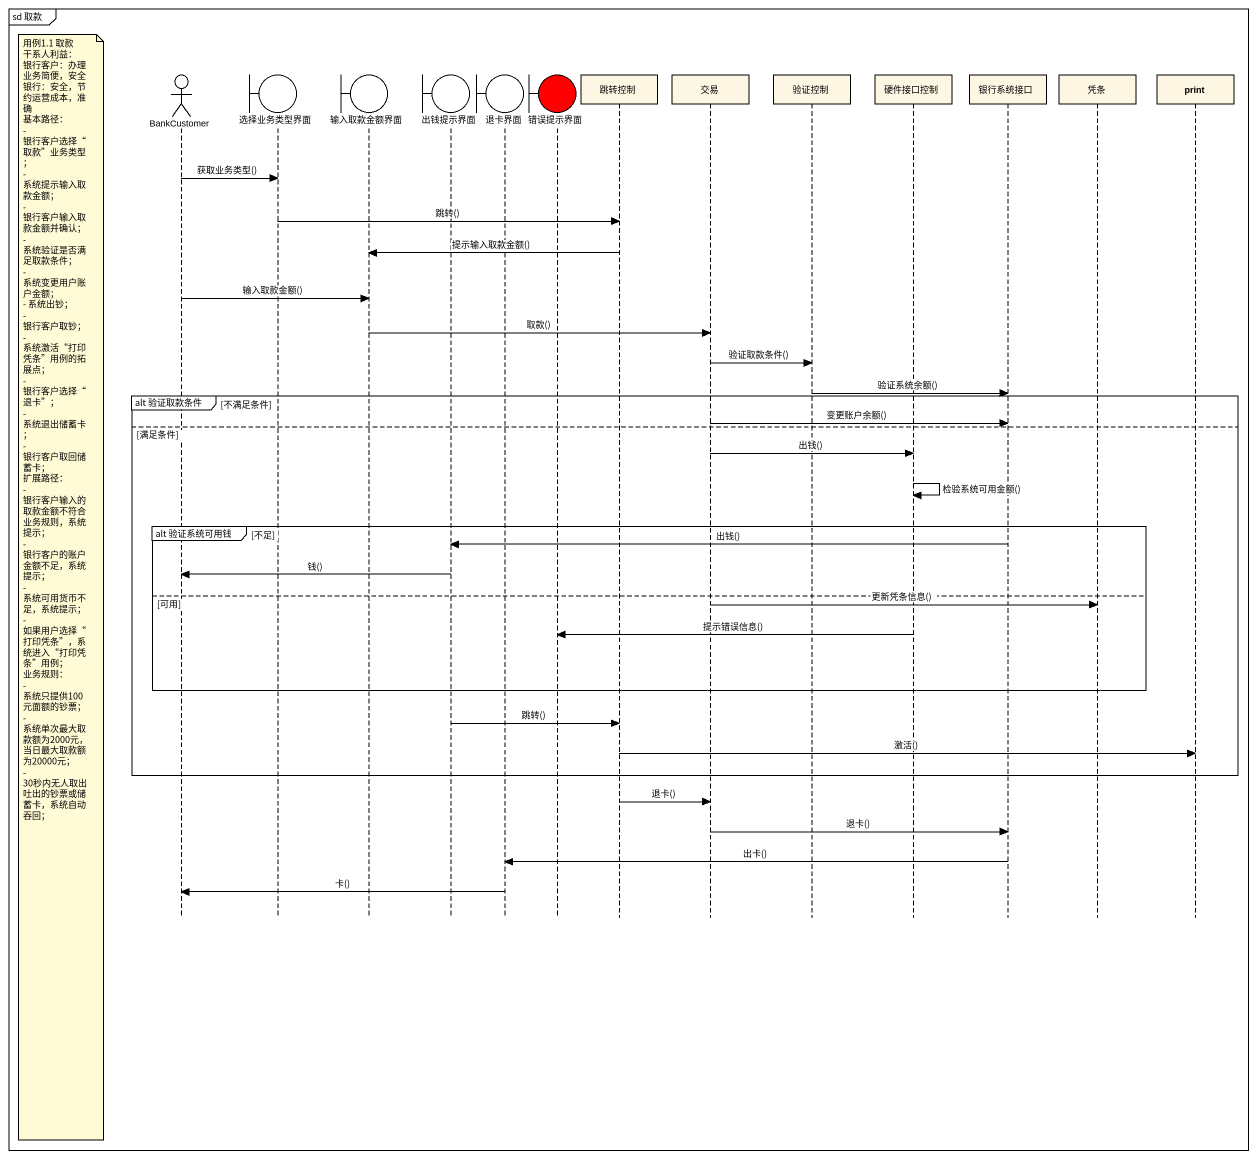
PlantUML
@startuml
mainframe sd 取款
hide footbox
actor BankCustomer
boundary 选择业务类型界面
boundary 输入取款金额界面
boundary 出钱提示界面
boundary 退卡界面
boundary 错误提示界面 #FF0000
participant 跳转控制
participant 交易
participant 验证控制
participant 硬件接口控制
participant 银行系统接口
participant 凭条
participant print

BankCustomer -> 选择业务类型界面 : 获取业务类型()
选择业务类型界面 -> 跳转控制 : 跳转()
跳转控制 -> 输入取款金额界面 : 提示输入取款金额()
BankCustomer -> 输入取款金额界面 : 输入取款金额()
输入取款金额界面 -> 交易 : 取款()
交易 -> 验证控制 : 验证取款条件()
验证控制 -> 银行系统接口 : 验证系统余额()
group alt 验证取款条件 [不满足条件]
  交易 -> 银行系统接口 : 变更账户余额()
else 满足条件
  交易 -> 硬件接口控制 : 出钱()
  硬件接口控制 -> 硬件接口控制 : 检验系统可用金额()
  group alt 验证系统可用钱 [不足]
    银行系统接口 -> 出钱提示界面 : 出钱()
    出钱提示界面 -> BankCustomer : 钱()
    note left of BankCustomer
      用例1.1 取款
      干系人利益：
      银行客户：办理业务简便，安全
      银行：安全，节约运营成本，准确
      基本路径：
      - 银行客户选择“取款”业务类型；
      - 系统提示输入取款金额；
      - 银行客户输入取款金额并确认；
      - 系统验证是否满足取款条件；
      - 系统变更用户账户金额；
      - 系统出钞；
      - 银行客户取钞；
      - 系统激活“打印凭条”用例的拓展点；
      - 银行客户选择“退卡”；
      - 系统退出储蓄卡；
      - 银行客户取回储蓄卡；
      扩展路径：
      - 银行客户输入的取款金额不符合业务规则，系统提示；
      - 银行客户的账户金额不足，系统提示；
      - 系统可用货币不足，系统提示；
      - 如果用户选择“打印凭条”，系统进入“打印凭条”用例；
      业务规则：
      - 系统只提供100元面额的钞票；
      - 系统单次最大取款额为2000元，当日最大取款额为20000元；
      - 30秒内无人取出吐出的钞票或储蓄卡，系统自动吞回；
    end note
  else 可用
    交易 -> 凭条 : 更新凭条信息()
    硬件接口控制 -> 错误提示界面 : 提示错误信息()
  end
  出钱提示界面 -> 跳转控制 : 跳转()
  跳转控制 -> print : 激活()
end
跳转控制 -> 交易 : 退卡()
交易 -> 银行系统接口 : 退卡()
银行系统接口 -> 退卡界面 : 出卡()
退卡界面 -> BankCustomer : 卡()
@enduml
